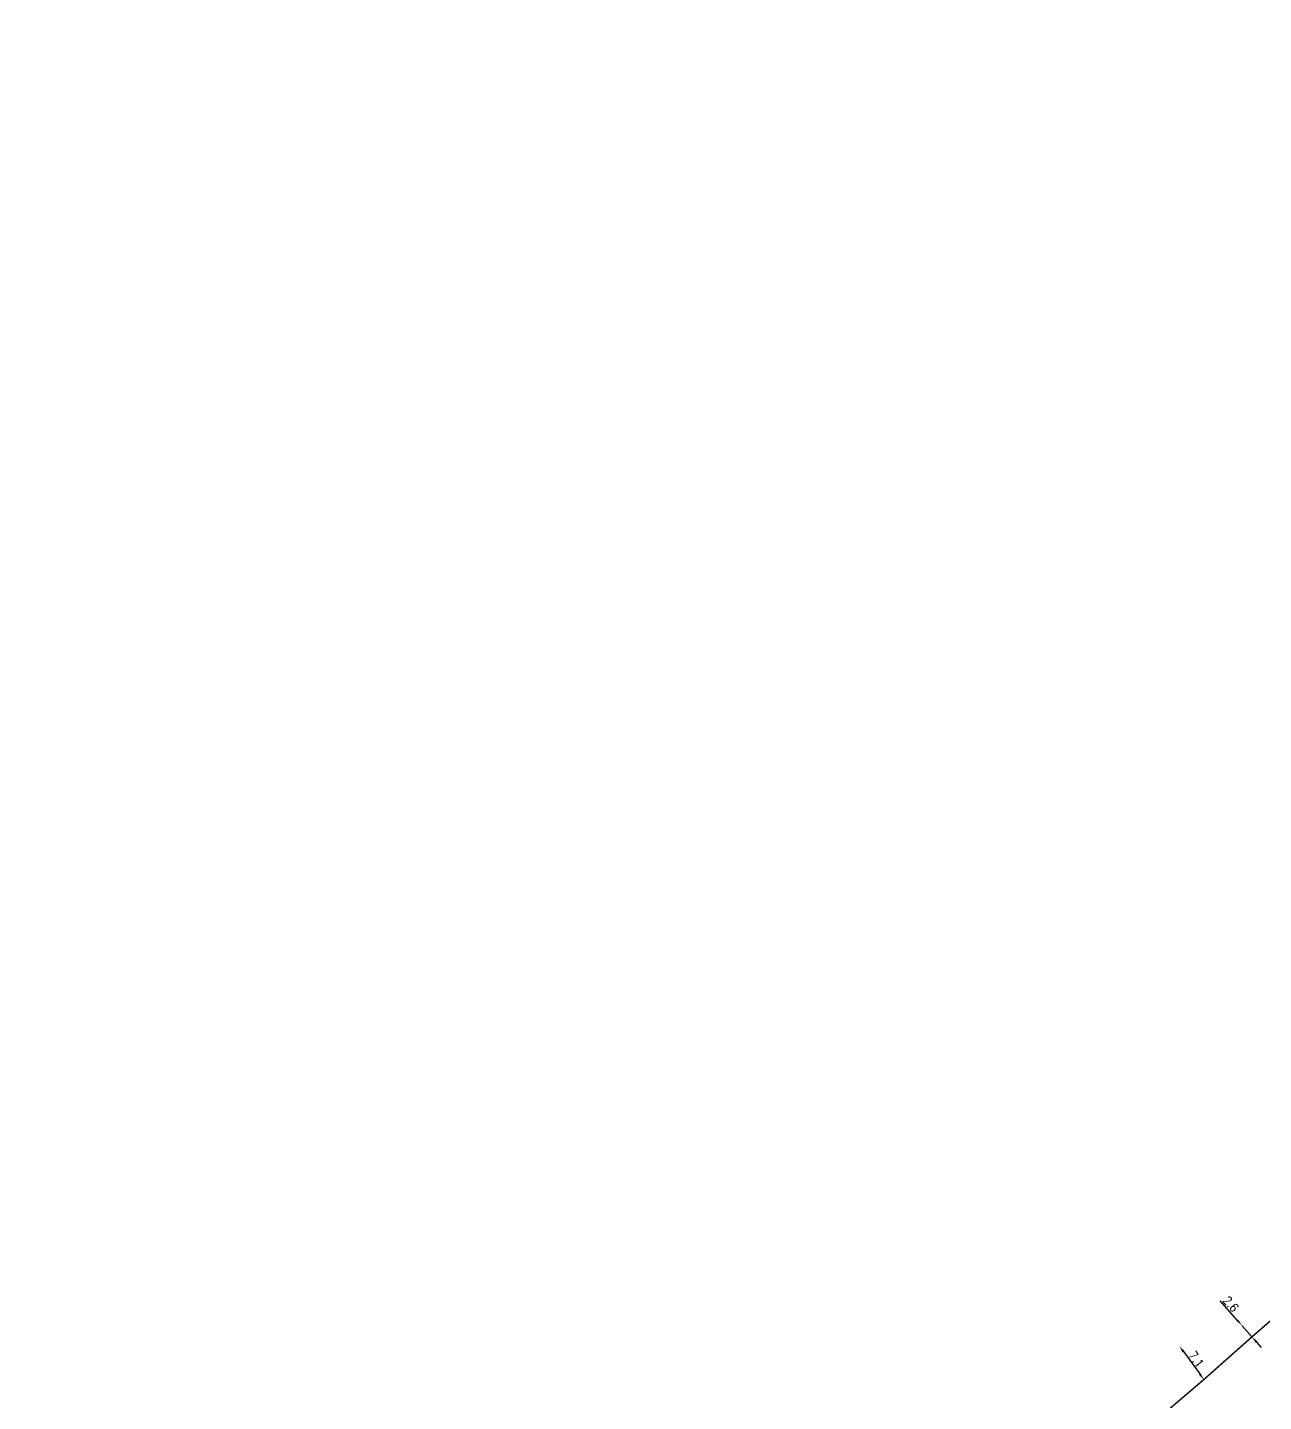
# Model space of a CAD drawing. Header units: millimetres. Extents: x 105164 to 106000, y 138000 to 138912.
# Drawn here: x 105576.5 to 105787.5, y 138670 to 138904.6 of the extents above; entities that cross this region are included whole.
import ezdxf

# ---------------------------------------------------------------- set-up
doc = ezdxf.new("R2010")
doc.units = ezdxf.units.MM
doc.layers.get('DEFPOINTS').update_dxf_attribs({"linetype": 'CONTINUOUS'})
doc.layers.add('G_120', color=4, linetype='CONTINUOUS')
doc.styles.get("Standard").update_dxf_attribs({"font": 'romans.shx', "width": 0.85})
doc.linetypes.add('G_TYPB_PE', pattern='A,5,-0.3,["o",Standard,S=1.5,R=0,X=0,Y=-0.5],-1.65', length=6.95)
doc.dimstyles.get("Standard").update_dxf_attribs({"dimtxt": 1.5, "dimasz": 1.2, "dimexe": 0.625, "dimexo": 0.625, "dimgap": 0.25, "dimtad": 1, "dimdec": 1, "dimzin": 0, "dimdsep": 46, "dimtxsty": 'Standard', "dimcen": -0.5, "dimadec": 0, "dimazin": 0, "dimtfac": 1, "dimtdec": 1, "dimtmove": 0, "dimatfit": 3, "dimfxl": 1, "dimtolj": 1, "dimtzin": 0, "dimarcsym": 0})

# ---------------------------------------------------------------- blocks, each defined once
blk = doc.blocks.new('*D84')
at = {"layer": 'DEFPOINTS', "color": 0, "linetype": 'Continuous'}
for p in [(105773.12, 138679.52), (105777.32, 138673.8), (105777.32, 138673.8)]:
    blk.add_point(p, dxfattribs=at)
at = {"layer": 'G_120', "color": 0, "linetype": 'Continuous', "lineweight": -2}
blk.add_line((105773.83, 138678.56), (105776.61, 138674.77), dxfattribs=at)
at = {"layer": 'G_120', "color": 0, "linetype": 'Continuous'}
for points in [[(105773.99, 138678.68), (105773.67, 138678.44), (105773.12, 138679.52)], [(105776.77, 138674.89), (105776.45, 138674.65), (105777.32, 138673.8)]]:
    blk.add_solid(points, dxfattribs=at)
at = {"layer": 'G_120', "color": 0, "linetype": 'Continuous', "insert": (105776.03, 138677.26), "char_height": 1.5, "attachment_point": 5, "rotation": 306.2981}
blk.add_mtext('\\A1;7.1', dxfattribs=at)
blk = doc.blocks.new('*D85')
at = {"layer": 'DEFPOINTS', "color": 0, "linetype": 'Continuous'}
for p in [(105783.81, 138683.04), (105785.53, 138681.09), (105785.53, 138681.09)]:
    blk.add_point(p, dxfattribs=at)
at = {"layer": 'G_120', "color": 0, "linetype": 'Continuous', "lineweight": -2}
for p, q in [((105783.01, 138683.94), (105780.12, 138687.22)), ((105785.53, 138681.09), (105783.81, 138683.04)), ((105785.06, 138680.68), (105785.06, 138680.68)), ((105786.32, 138680.19), (105787.12, 138679.29))]:
    blk.add_line(p, q, dxfattribs=at)
at = {"layer": 'G_120', "color": 0, "linetype": 'Continuous'}
for points in [[(105783.16, 138684.07), (105782.86, 138683.81), (105783.81, 138683.04)], [(105786.47, 138680.33), (105786.17, 138680.06), (105785.53, 138681.09)]]:
    blk.add_solid(points, dxfattribs=at)
at = {"layer": 'G_120', "color": 0, "linetype": 'Continuous', "insert": (105781.92, 138686.69), "char_height": 1.5, "attachment_point": 5, "rotation": 311.4552}
blk.add_mtext('\\A1;2.6', dxfattribs=at)

msp = doc.modelspace()

# ---------------------------------------------------------------- linework, layer by layer
at = {"layer": 'G_120', "linetype": 'G_TYPB_PE', "const_width": 0.25, "flags": 128}
msp.add_lwpolyline([(106000, 138904.48), (105997.43, 138902.59), (105989.2, 138896.37), (105981.95, 138891.13), (105979.3, 138889.17), (105974.18, 138885.53), (105955.3, 138869.52), (105947.76, 138863.77), (105942.25, 138859.5), (105942, 138859.35), (105941.64, 138858.68), (105926.89, 138830.79), (105923.21, 138825.82), (105923.59, 138825.51), (105922.52, 138824.09), (105920.33, 138821.19), (105909.75, 138806.97), (105907.8, 138803.52), (105906.07, 138803.12), (105894.3, 138787.81), (105884.67, 138776.71), (105876.68, 138768.14), (105863.54, 138754), (105857.02, 138748.11), (105848.35, 138738.54), (105845.12, 138735.24), (105839.27, 138728.34), (105829.39, 138719.16), (105817.7, 138709.31), (105811.53, 138703.71), (105803.48, 138696.89), (105793.37, 138687.89), (105785.53, 138681.09), (105777.32, 138673.8), (105760.04, 138659.07), (105743.49, 138644.71), (105734.08, 138636.98), (105708.67, 138615.12), (105698.39, 138606.13), (105683.9, 138594.56), (105673.72, 138586.58), (105646.84, 138565.71), (105618.78, 138544.92), (105582.79, 138519.37), (105573.54, 138513.28), (105557.13, 138502.99), (105525.48, 138482.42), (105493.63, 138461.72), (105461.96, 138441.03), (105418.2, 138412.67), (105410.56, 138408.5), (105406.43, 138405.72, -0.052888), (105399.79, 138399.47), (105380.29, 138386.72), (105379.77, 138386.38), (105379.64, 138386.31), (105379.52, 138386.23), (105379.39, 138386.15), (105379.27, 138386.07), (105379.24, 138386.06), (105378.6, 138385.65), (105377.98, 138385.23), (105377.35, 138384.82), (105376.72, 138384.41), (105376.1, 138383.99), (105375.48, 138383.57), (105374.85, 138383.15), (105374.24, 138382.73), (105373.61, 138382.31), (105372.99, 138381.88), (105372.38, 138381.46), (105371.76, 138381.02), (105371.15, 138380.6), (105370.74, 138380.31), (105368.59, 138380.93), (105365.17, 138378.47, 0.023096), (105336.48, 138356.03), (105329.23, 138349.81), (105318.76, 138340.54), (105314.54, 138336.33), (105303.07, 138325.1), (105290.55, 138310.7), (105285.47, 138304.42), (105277.21, 138293.37), (105262.09, 138271.51), (105255.59, 138260.08), (105251.49, 138253.15), (105248.57, 138247.48), (105246.43, 138243.33), (105244.48, 138237.64), (105243.68, 138236.09), (105241.51, 138231.91), (105229.63, 138205.89), (105219.45, 138175.76), (105207.1, 138136.42), (105207.1, 138136.42), (105206.73, 138134.33), (105206.19, 138131.2), (105198.15, 138103.43), (105193.45, 138085.14), (105188.92, 138070.63), (105187.01, 138068.8), (105184.97, 138063.05), (105176.87, 138040.22), (105174.95, 138035.45), (105174.09, 138030.87), (105164.38, 138000)], format="xyb", dxfattribs=at)

# ---------------------------------------------------------------- dimensions: what is measured, and where the dimension line sits
at = {"layer": 'G_120', "linetype": 'Continuous'}
for base, p1, p2, angle, picture, middle in [((105785.53, 138681.09), (105783.81, 138683.04), (105785.53, 138681.09), 311.4552, '*D85', (105781.17, 138686.03)), ((105777.32, 138673.8), (105773.12, 138679.52), (105777.32, 138673.8), 306.2981, '*D84', (105775.22, 138676.66))]:
    dim = msp.add_linear_dim(base=base, p1=p1, p2=p2, angle=angle, dimstyle='Standard', dxfattribs=at)
    dim.commit()
    dim.dimension.update_dxf_attribs({"geometry": picture, "text_midpoint": middle, "dimtype": 160})

doc.saveas('drawing.dxf')
